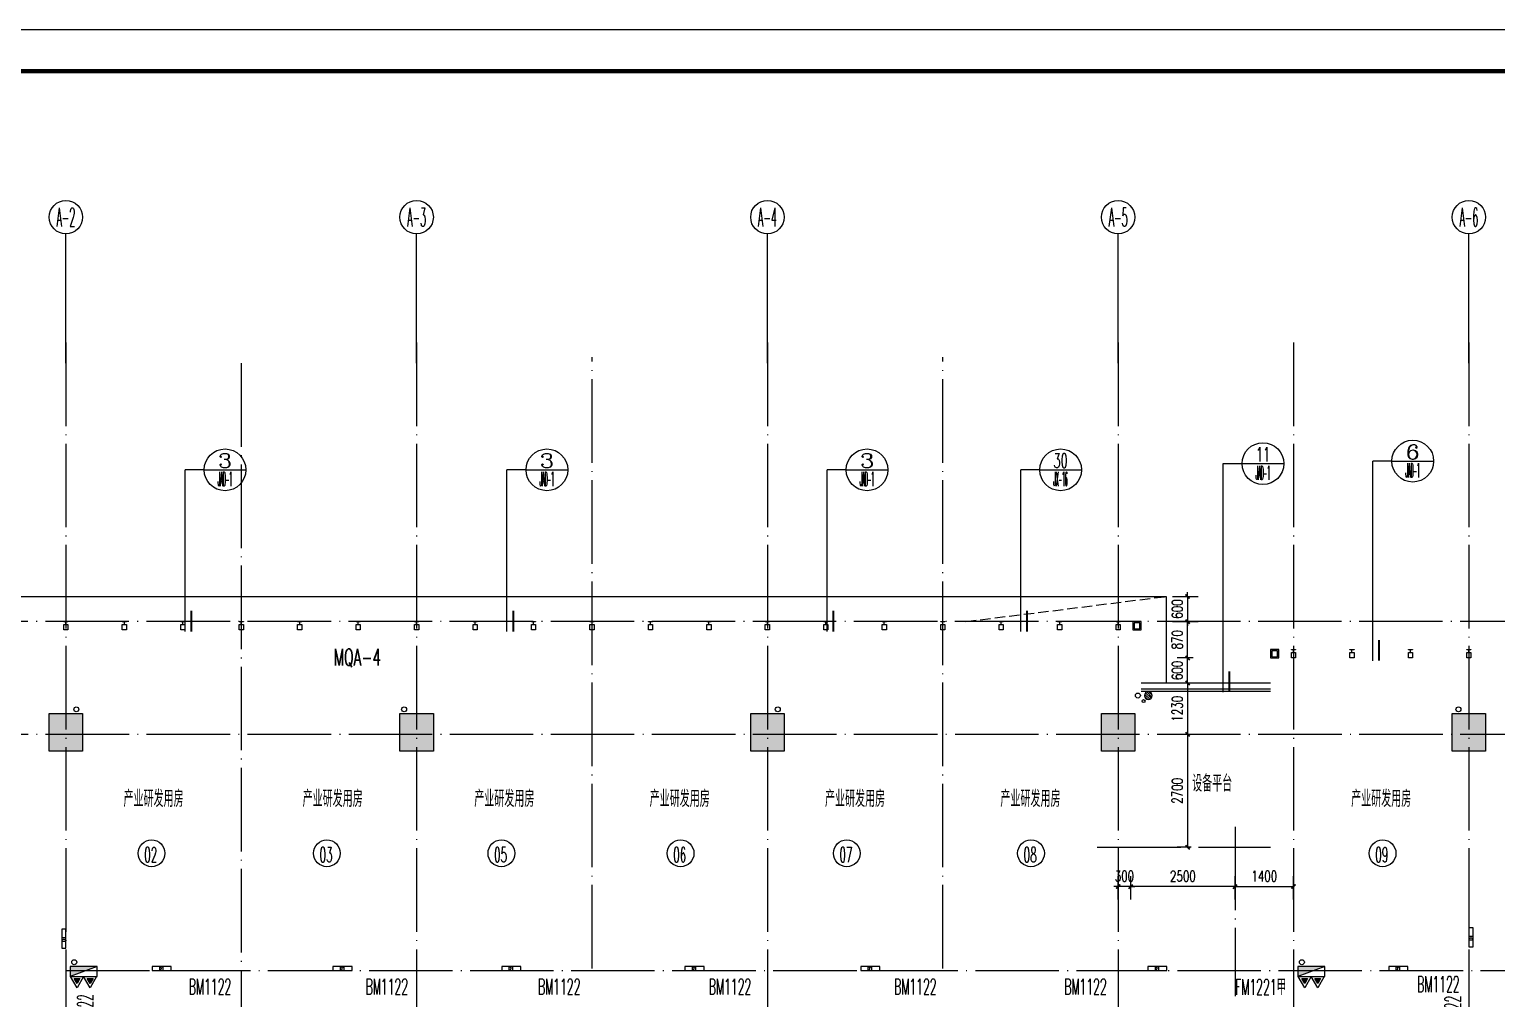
# Model space of a CAD drawing. Extents: x 1980812 to 2578970, y -669191 to 284498.
# Drawn here: x 2002292 to 2037431, y -94034 to -70841 of the extents above; entities that cross this region are included whole.
import ezdxf
from ezdxf.enums import TextEntityAlignment as Align

# ---------------------------------------------------------------- set-up
doc = ezdxf.new("R2010")
doc.units = 0
doc.header["$LTSCALE"] = 1000
doc.header["$MEASUREMENT"] = 0
doc.linetypes.add('DASH', pattern=[0.35, 0.25, -0.1])
doc.linetypes.add('DOTE', pattern=[2.42, 2, -0.2, 0.02, -0.2])
for name, color, linetype in [('0-文字（防火门)', 22, 'Continuous'), ('AXIS', 3, 'Continuous'), ('AXIS_TEXT', 7, 'Continuous'), ('COLU', 6, 'Continuous'), ('COLU_HATCH', 251, 'Continuous'), ('CURTWALL', 2, 'Continuous'), ('dote', 1, 'DOTE'), ('DQ-L', 2, 'Continuous'), ('DQ2', 2, 'Continuous'), ('EQUIP_地漏', 255, 'Continuous'), ('EQUIP_消火栓', 255, 'Continuous'), ('TK', 1, 'Continuous'), ('VALVE_喷淋', 255, 'Continuous'), ('VPIPE-喷淋', 220, 'Continuous'), ('VPIPE-废水', 30, 'Continuous'), ('VPIPE-消防', 20, 'Continuous'), ('VPIPE-雨水', 140, 'Continuous'), ('WINDOW', 2, 'Continuous'), ('幕墙编号', 14, 'Continuous'), ('房号', 231, 'Continuous'), ('房间名称', 7, 'Continuous'), ('看线', 66, 'Continuous'), ('空线', 3, 'Continuous'), ('窗户分隔', 133, 'Continuous'), ('节点', 3, 'Continuous'), ('详细标注', 231, 'Continuous'), ('门窗编号', 56, 'Continuous'), ('门窗编号（回迁图纸）', 56, 'Continuous')]:
    doc.layers.add(name, color=color, linetype=linetype)
doc.styles.add('_TCH_AXIS', font='COMPLEX', dxfattribs={"bigfont": 'GBCBIG'})
doc.styles.add('_TCH_DIM_T3', font='SIMPLEX', dxfattribs={"width": 0.705882, "bigfont": 'GBCBIG'})
doc.styles.add('COMP', font='COMPLEX.shx', dxfattribs={"bigfont": 'hztxt'})
doc.styles.add('COMPLEX', font='COMPLEX')
doc.styles.add('D8', font='txtw.shx', dxfattribs={"width": 0.7, "bigfont": 'hztxtw.shx'})
doc.styles.add('HZTXTW', font='txtw.shx', dxfattribs={"width": 0.6, "bigfont": 'hztxtw.shx'})
doc.dimstyles.new('_TCH_ARCH&&100', dxfattribs={"dimtxt": 255, "dimasz": 100, "dimexe": 250, "dimexo": 300, "dimgap": 122.5, "dimtad": 1, "dimdec": 0, "dimzin": 0, "dimdsep": 46, "dimtxsty": '_TCH_DIM_T3', "dimblk": 'ARCHTICK', "dimcen": 0.09, "dimclrt": 7, "dimazin": 2, "dimtfac": 1, "dimtdec": 0, "dimtix": 1, "dimtmove": 2, "dimatfit": 3, "dimfxl": 1, "dimtolj": 1, "dimtzin": 0, "dimarcsym": 0})

# ---------------------------------------------------------------- blocks, each defined once
blk = doc.blocks.new('_index')
blk.add_line((-0.5, 0), (0.5, 0))
blk.add_circle((0, 0), 0.5)
at = {"style": 'COMP'}
for tag, width, p, p2 in [('1', 2.333333, (-0.17, 0.05), (0.17, 0.05)), ('-', 1.166667, (-0.17, -0.39), (0.17, -0.39))]:
    blk.add_attdef(tag, text='', height=0.34, dxfattribs=dict(at, width=width)).set_placement(p, p2, align=Align.FIT)
blk = doc.blocks.new('_ArchTick')
at = {"color": 0, "linetype": 'ByBlock', "const_width": 0.4}
blk.add_lwpolyline([(-0.5, -0.5), (0.5, 0.5)], dxfattribs=at)
blk = doc.blocks.new('*D1704')
at = {"layer": 'Defpoints', "color": 0, "transparency": 16777216}
for p in [(33364, 2700), (33750, 2700), (33750, 1830)]:
    blk.add_point(p, dxfattribs=at)
at = {"layer": '详细标注', "color": 0, "lineweight": -2, "transparency": 16777216}
for p, q in [((33450, 2700), (33114, 2700)), ((33364, 1830), (33364, 2700)), ((33450, 1830), (33114, 1830))]:
    blk.add_line(p, q, dxfattribs=at)
at = {"layer": '详细标注', "color": 0, "lineweight": -2, "transparency": 16777216, "xscale": 100, "yscale": 100, "zscale": 100}
for p, rotation in [((33364, 2700), 90), ((33364, 1830), 270)]:
    blk.add_blockref('_ArchTick', p, dxfattribs=dict(at, rotation=rotation))
at = {"layer": '详细标注', "color": 7, "transparency": 16777216, "insert": (33114, 2265), "char_height": 255, "attachment_point": 5, "rotation": 90, "style": '_TCH_DIM_T3'}
blk.add_mtext('\\A1;870', dxfattribs=at)
blk = doc.blocks.new('*D1705')
at = {"layer": 'Defpoints', "color": 0, "transparency": 16777216}
for p in [(33750, 1230), (33364, 0), (33750, 0)]:
    blk.add_point(p, dxfattribs=at)
at = {"layer": '详细标注', "color": 0, "lineweight": -2, "transparency": 16777216}
for p, q in [((33450, 1230), (33114, 1230)), ((33364, 1230), (33364, 0)), ((33450, 0), (33114, 0))]:
    blk.add_line(p, q, dxfattribs=at)
at = {"layer": '详细标注', "color": 0, "lineweight": -2, "transparency": 16777216, "xscale": 100, "yscale": 100, "zscale": 100}
for p, rotation in [((33364, 1230), 90), ((33364, 0), 270)]:
    blk.add_blockref('_ArchTick', p, dxfattribs=dict(at, rotation=rotation))
at = {"layer": '详细标注', "color": 7, "transparency": 16777216, "insert": (33114, 615), "char_height": 255, "attachment_point": 5, "rotation": 90, "style": '_TCH_DIM_T3'}
blk.add_mtext('\\A1;1230', dxfattribs=at)
blk = doc.blocks.new('*D1706')
at = {"layer": 'Defpoints', "color": 0, "transparency": 16777216}
for p in [(33750, 0), (33364, -2700), (33750, -2700)]:
    blk.add_point(p, dxfattribs=at)
at = {"layer": '详细标注', "color": 0, "lineweight": -2, "transparency": 16777216}
for p, q in [((33450, 0), (33114, 0)), ((33364, 0), (33364, -2700)), ((33450, -2700), (33114, -2700))]:
    blk.add_line(p, q, dxfattribs=at)
at = {"layer": '详细标注', "color": 0, "lineweight": -2, "transparency": 16777216, "xscale": 100, "yscale": 100, "zscale": 100}
for p, rotation in [((33364, 0), 90), ((33364, -2700), 270)]:
    blk.add_blockref('_ArchTick', p, dxfattribs=dict(at, rotation=rotation))
at = {"layer": '详细标注', "color": 7, "transparency": 16777216, "insert": (33114, -1350), "char_height": 255, "attachment_point": 5, "rotation": 90, "style": '_TCH_DIM_T3'}
blk.add_mtext('\\A1;2700', dxfattribs=at)
blk = doc.blocks.new('*D1707')
at = {"layer": 'Defpoints', "color": 0, "transparency": 16777216}
for p in [(32700, 3300), (32700, 2700), (33364, 2700)]:
    blk.add_point(p, dxfattribs=at)
at = {"layer": '详细标注', "color": 0, "lineweight": -2, "transparency": 16777216}
for p, q in [((33000, 3300), (33614, 3300)), ((33364, 3300), (33364, 3400)), ((33364, 3300), (33364, 2700)), ((33000, 2700), (33614, 2700)), ((33364, 2700), (33364, 2600))]:
    blk.add_line(p, q, dxfattribs=at)
at = {"layer": '详细标注', "color": 0, "lineweight": -2, "transparency": 16777216, "xscale": 100, "yscale": 100, "zscale": 100}
for p, rotation in [((33364, 3300), 270), ((33364, 2700), 90)]:
    blk.add_blockref('_ArchTick', p, dxfattribs=dict(at, rotation=rotation))
at = {"layer": '详细标注', "color": 7, "transparency": 16777216, "insert": (33114, 3000), "char_height": 255, "attachment_point": 5, "rotation": 90, "style": '_TCH_DIM_T3'}
blk.add_mtext('\\A1;600', dxfattribs=at)
blk = doc.blocks.new('*D1721')
at = {"layer": 'Defpoints', "color": 0, "transparency": 16777216}
for p in [(33364, 1830), (33800, 1830), (33800, 1230)]:
    blk.add_point(p, dxfattribs=at)
at = {"layer": '详细标注', "color": 0, "lineweight": -2, "transparency": 16777216}
for p, q in [((33500, 1830), (33114, 1830)), ((33364, 1830), (33364, 1930)), ((33364, 1230), (33364, 1830)), ((33500, 1230), (33114, 1230)), ((33364, 1230), (33364, 1130))]:
    blk.add_line(p, q, dxfattribs=at)
at = {"layer": '详细标注', "color": 0, "lineweight": -2, "transparency": 16777216, "xscale": 100, "yscale": 100, "zscale": 100}
for p, rotation in [((33364, 1830), 270), ((33364, 1230), 90)]:
    blk.add_blockref('_ArchTick', p, dxfattribs=dict(at, rotation=rotation))
at = {"layer": '详细标注', "color": 7, "transparency": 16777216, "insert": (33114, 1530), "char_height": 255, "attachment_point": 5, "rotation": 90, "style": '_TCH_DIM_T3'}
blk.add_mtext('\\A1;600', dxfattribs=at)
blk = doc.blocks.new('*D1712')
at = {"layer": 'Defpoints', "color": 0, "transparency": 16777216}
for p in [(35900, -3642), (34500, -4251), (35900, -4251)]:
    blk.add_point(p, dxfattribs=at)
at = {"layer": '详细标注', "color": 0, "lineweight": -2, "transparency": 16777216}
for p, q in [((34500, -3951), (34500, -3392)), ((35900, -3951), (35900, -3392)), ((34500, -3642), (35900, -3642))]:
    blk.add_line(p, q, dxfattribs=at)
at = {"layer": '详细标注', "color": 0, "lineweight": -2, "transparency": 16777216, "xscale": 100, "yscale": 100, "zscale": 100, "rotation": 180}
blk.add_blockref('_ArchTick', (34500, -3642), dxfattribs=at)
at = {"layer": '详细标注', "color": 0, "lineweight": -2, "transparency": 16777216, "xscale": 100, "yscale": 100, "zscale": 100}
blk.add_blockref('_ArchTick', (35900, -3642), dxfattribs=at)
at = {"layer": '详细标注', "color": 7, "transparency": 16777216, "insert": (35200, -3392), "char_height": 255, "attachment_point": 5, "style": '_TCH_DIM_T3'}
blk.add_mtext('\\A1;1400', dxfattribs=at)
blk = doc.blocks.new('*D1713')
at = {"layer": 'Defpoints', "color": 0, "transparency": 16777216}
for p in [(32000, -3642), (32000, -4251), (34500, -4251)]:
    blk.add_point(p, dxfattribs=at)
at = {"layer": '详细标注', "color": 0, "lineweight": -2, "transparency": 16777216}
for p, q in [((32000, -3951), (32000, -3392)), ((34500, -3951), (34500, -3392)), ((34500, -3642), (32000, -3642))]:
    blk.add_line(p, q, dxfattribs=at)
at = {"layer": '详细标注', "color": 0, "lineweight": -2, "transparency": 16777216, "xscale": 100, "yscale": 100, "zscale": 100}
for p, rotation in [((32000, -3642), 180.0000000054842), ((34500, -3642), 5.484173115632983e-09)]:
    blk.add_blockref('_ArchTick', p, dxfattribs=dict(at, rotation=rotation))
at = {"layer": '详细标注', "color": 7, "transparency": 16777216, "insert": (33250, -3392), "char_height": 255, "attachment_point": 5, "rotation": 0, "style": '_TCH_DIM_T3'}
blk.add_mtext('\\A1;2500', dxfattribs=at)
blk = doc.blocks.new('*D1719')
at = {"layer": 'Defpoints', "color": 0, "transparency": 16777216}
for p in [(31700, -3642), (31700, -4251), (32000, -4251)]:
    blk.add_point(p, dxfattribs=at)
at = {"layer": '详细标注', "color": 0, "lineweight": -2, "transparency": 16777216}
for p, q in [((31700, -3951), (31700, -3392)), ((32000, -3951), (32000, -3392)), ((31700, -3642), (31600, -3642)), ((32000, -3642), (31700, -3642)), ((32000, -3642), (32100, -3642))]:
    blk.add_line(p, q, dxfattribs=at)
at = {"layer": '详细标注', "color": 0, "lineweight": -2, "transparency": 16777216, "xscale": 100, "yscale": 100, "zscale": 100}
for p, rotation in [((31700, -3642), 5.480579160473222e-09), ((32000, -3642), 180.0000000054806)]:
    blk.add_blockref('_ArchTick', p, dxfattribs=dict(at, rotation=rotation))
at = {"layer": '详细标注', "color": 7, "transparency": 16777216, "insert": (31850, -3392), "char_height": 255, "attachment_point": 5, "rotation": 0, "style": '_TCH_DIM_T3'}
blk.add_mtext('\\A1;300', dxfattribs=at)
blk = doc.blocks.new('A$C18E54BEC')
at = {"layer": '房号'}
for centre in [(8552, -2845), (12751, -2845), (16930, -2845), (21221, -2845), (25201, -2845), (29613, -2845), (38033, -2845)]:
    blk.add_circle(centre, 320, dxfattribs=at)
at = {"layer": '房号', "style": 'HZTXTW', "width": 0.506757}
for s, p in [('02', (8377, -3059)), ('03', (12576, -3059)), ('05', (16755, -3059)), ('06', (21046, -3059)), ('07', (25026, -3059)), ('08', (29438, -3059)), ('09', (37858, -3059))]:
    blk.add_text(s, height=358.4, dxfattribs=at).set_placement(p)
blk = doc.blocks.new('A$C312424F2')
at = {"layer": '房间名称', "style": 'HZTXTW', "width": 0.6}
for s, p in [('设备平台', (33952, -1171)), ('产业研发用房', (8600, -1537)), ('产业研发用房', (12889, -1537)), ('产业研发用房', (17000, -1537)), ('产业研发用房', (21200, -1537)), ('产业研发用房', (25400, -1537)), ('产业研发用房', (29600, -1537)), ('产业研发用房', (38000, -1537))]:
    blk.add_text(s, height=400, rotation=0.0006, dxfattribs=at).set_placement(p, align=Align.MIDDLE_CENTER)
blk = doc.blocks.new('11~17层墙柱')
at = {"layer": 'COLU_HATCH'}
h = blk.add_hatch(color=256, dxfattribs=at)
h.dxf.hatch_style = 1
h.paths.add_polyline_path([(6100, 23800), (6900, 23800), (6900, 22900), (6100, 22900)])
h = blk.add_hatch(color=256, dxfattribs=at)
h.dxf.hatch_style = 1
h.paths.add_polyline_path([(14500, 23800), (15300, 23800), (15300, 22900), (14500, 22900)])
h = blk.add_hatch(color=256, dxfattribs=at)
h.dxf.hatch_style = 1
h.paths.add_polyline_path([(22900, 23800), (23700, 23800), (23700, 22900), (22900, 22900)])
h = blk.add_hatch(color=256, dxfattribs=at)
h.dxf.hatch_style = 1
h.paths.add_polyline_path([(31300, 23800), (32100, 23800), (32100, 22900), (31300, 22900)])
h = blk.add_hatch(color=256, dxfattribs=at)
h.dxf.hatch_style = 1
h.paths.add_polyline_path([(39700, 23800), (40500, 23800), (40500, 22900), (39700, 22900)])
at = {"layer": 'COLU'}
for points in [[(6100, 23800), (6900, 23800), (6900, 22900), (6100, 22900)], [(14500, 23800), (15300, 23800), (15300, 22900), (14500, 22900)], [(22900, 23800), (23700, 23800), (23700, 22900), (22900, 22900)], [(31300, 23800), (32100, 23800), (32100, 22900), (31300, 22900)], [(39700, 23800), (40500, 23800), (40500, 22900), (39700, 22900)]]:
    blk.add_lwpolyline(points, close=True, dxfattribs=at)
blk = doc.blocks.new('灭火器')
at = {"layer": 'VALVE_喷淋'}
for points in [[(-87, 50), (-156, 170), (-225, 50)], [(225, 50), (156, 170), (87, 50)]]:
    blk.add_hatch(color=8, dxfattribs=at).paths.add_polyline_path(points)
at = {"layer": 'EQUIP_消火栓'}
for p, q in [((-156, 270), (-312, 0)), ((-156, 170), (-225, 50)), ((-225, 50), (-87, 50)), ((0, 0), (-156, 270)), ((-87, 50), (-156, 170)), ((156, 270), (0, 0)), ((0, 0), (312, 0)), ((156, 170), (87, 50)), ((87, 50), (225, 50)), ((312, 0), (156, 270)), ((225, 50), (156, 170)), ((-312, 0), (0, 0))]:
    blk.add_line(p, q, dxfattribs=at)
blk = doc.blocks.new('$TwtSys$00000434')
for p, q in [((-0.5, 0.5), (-0.5, -0.5)), ((-0.5, -0.5), (0.5, 0.5)), ((0.5, 0.5), (-0.5, 0.5)), ((0.5, -0.5), (0.5, 0.5)), ((-0.5, -0.5), (0.5, -0.5))]:
    blk.add_line(p, q)
blk.add_solid([(0.5, -0.5), (0.5, 0.5), (-0.5, -0.5)])
blk = doc.blocks.new('$TwtSys$00000141')
for p, q in [((-94, 8), (-10, 92)), ((-94, 8), (-10, 92)), ((-87, -35), (35, 87)), ((-87, -35), (35, 87)), ((-66, -66), (66, 66)), ((-66, -66), (66, 66)), ((-32, -87), (88, 33)), ((-32, -87), (88, 33)), ((11, -92), (92, -11)), ((11, -92), (92, -11))]:
    blk.add_line(p, q)
blk.add_circle((0, 0), 94)
blk.add_circle((0, 0), 94)
blk = doc.blocks.new('A$C3AF16991')
at = {"layer": 'VPIPE-喷淋', "linetype": 'Continuous'}
blk.add_circle((32308, 796), 36, dxfattribs=at)
at = {"layer": 'VPIPE-废水', "linetype": 'Continuous'}
for centre in [(32173, 930), (14600, 600), (14600, 600)]:
    blk.add_circle(centre, 60, dxfattribs=at)
at = {"layer": 'VPIPE-消防', "linetype": 'Continuous'}
for centre in [(6700, -5450), (36100, -5450)]:
    blk.add_circle(centre, 60, dxfattribs=at)
at = {"layer": 'VPIPE-雨水', "linetype": 'Continuous'}
for centre in [(6750, 600), (23550, 600), (39850, 600)]:
    blk.add_circle(centre, 60, dxfattribs=at)
at = {"layer": 'EQUIP_地漏', "yscale": -1, "rotation": 180.0000000027541}
blk.add_blockref('$TwtSys$00000141', (32423, 930), dxfattribs=at)
at = {"layer": 'EQUIP_消火栓', "xscale": 650.0000000000002, "yscale": 240, "zscale": 650.0000000000002, "rotation": 179.9999984285999}
for p in [(6925, -5670), (36325, -5670)]:
    blk.add_blockref('$TwtSys$00000434', p, dxfattribs=at)
at = {"layer": 'EQUIP_消火栓', "xscale": -1, "rotation": 180}
for p in [(6925, -5790), (36325, -5790)]:
    blk.add_blockref('灭火器', p, dxfattribs=at)
blk = doc.blocks.new('DQ-EL-D1')
at = {"layer": 'DQ2'}
blk.add_lwpolyline([(-230, -50), (230, -50), (230, 50), (-230, 50)], close=True, dxfattribs=at)
at = {"layer": 'DQ2', "style": 'D8', "width": 0.7}
blk.add_text('D1', height=80, dxfattribs=at).set_placement((-8, 0), align=Align.MIDDLE)
blk = doc.blocks.new('A$C6CE3023D')
at = {"layer": 'DQ-L', "rotation": 90}
for p in [(6450, -4887), (40150, -4856), (6450, -18621), (10650, -18605), (40150, -18592)]:
    blk.add_blockref('DQ-EL-D1', p, dxfattribs=at)
at = {"layer": 'DQ-L'}
for p in [(8795, -5600), (13127, -5600), (17168, -5600), (21554, -5600), (25764, -5600), (32640, -5600), (38409, -5600), (8052, -7600), (38534, -7600), (38534, -11900), (7840, -16100), (17247, -18100), (21580, -18100), (25615, -18100), (29812, -18100), (33806, -18100), (38387, -18100)]:
    blk.add_blockref('DQ-EL-D1', p, dxfattribs=at)
blk = doc.blocks.new('sthnsth')
at = {"layer": '门窗编号（回迁图纸）', "style": 'HZTXTW', "width": 0.5}
blk.add_text('BM1122', height=380, dxfattribs=at).set_placement((2008429, 252506))
blk = doc.blocks.new('sshsgrs')
at = {"layer": '门窗编号（回迁图纸）', "style": 'HZTXTW', "width": 0.5}
blk.add_text('BM15522', height=380, dxfattribs=at).set_placement((2000831, 252506))
blk = doc.blocks.new('ehahst')
at = {"layer": '门窗编号'}
for p in [(-2320, -346443), (1915, -346443), (6043, -346443), (10134, -346443), (14573, -346443), (18647, -346443), (27098, -346385), (-2387, -358171), (6105, -358171), (10193, -358171), (14400, -358171), (18826, -358171), (22824, -358171), (27078, -358281)]:
    blk.add_blockref('sthnsth', p, dxfattribs=at)
at = {"layer": '门窗编号', "rotation": 90}
for name, p in [('sshsgrs', (2256328, -2095935)), ('sshsgrs', (2289078, -2095974)), ('sthnsth', (2258460, -2104979)), ('sthnsth', (2286607, -2104979)), ('sthnsth', (2258460, -2112146)), ('sthnsth', (2286607, -2112146)), ('sshsgrs', (2256267, -2106163)), ('sshsgrs', (2289084, -2106085))]:
    blk.add_blockref(name, p, dxfattribs=at)
blk = doc.blocks.new('竖梃0903')
at = {"layer": '窗户分隔'}
blk.add_line((115028288, 22648046), (115028222, 22648046), dxfattribs=at)
for points in [[(115028222, 22648096), (115028225, 22648096), (115028225, 22647996), (115028222, 22647996)], [(115028288, 22648096), (115028422, 22648096), (115028422, 22647996), (115028288, 22647996)]]:
    blk.add_lwpolyline(points, close=True, dxfattribs=at)
blk = doc.blocks.new('_AXISO')
blk.add_circle((0, 0), 0.5)
at = {"layer": 'AXIS_TEXT', "style": 'COMPLEX', "width": 1.041667}
blk.add_attdef('A', text='', height=0.56, dxfattribs=at).set_placement((-0.25, -0.28), (0.25, -0.28), align=Align.FIT)
blk = doc.blocks.new('A$C4923384A')
at = {"layer": 'CURTWALL'}
for points in [[(32050, 2500), (32250, 2500), (32250, 2700), (32050, 2700)], [(32080, 2530), (32220, 2530), (32220, 2670), (32080, 2670)], [(35350, 1830), (35550, 1830), (35550, 2030), (35350, 2030)], [(35380, 1860), (35520, 1860), (35520, 2000), (35380, 2000)]]:
    blk.add_lwpolyline(points, close=True, dxfattribs=at)
at = {"layer": 'dote'}
for p, q in [((34500, -2207.6), (34500, -6265.6)), ((31201.2, -2700), (35346.2, -2700)), ((6500, -5650), (53154.2, -5650))]:
    blk.add_line(p, q, dxfattribs=at)
at = {"layer": '看线', "color": 2}
for p, q in [((-3400, 3300), (32850, 3300)), ((32850, 3300), (32850, 1230))]:
    blk.add_line(p, q, dxfattribs=at)
at = {"layer": '看线', "color": 2, "linetype": 'DASH'}
blk.add_line((28050, 2700), (32850, 3300), dxfattribs=at)
at = {"layer": '空线'}
for p, q in [((35350, 1230), (32250, 1230)), ((35350, 1080), (32250, 1080)), ((35350, 1030), (32250, 1030))]:
    blk.add_line(p, q, dxfattribs=at)
at = {"layer": '0-文字（防火门)', "style": 'HZTXTW', "width": 0.5}
blk.add_text('FM1221甲', height=380, dxfattribs=at).set_placement((34501, -6234.3))
at = {"layer": '详细标注'}
for p1, p2, distance, picture, middle in [((32700, 3300), (32700, 2700), 664.2, '*D1707', (33114.2, 3000)), ((33750, 1830), (33750, 2700), 385.8, '*D1704', (33114.2, 2265)), ((33800, 1230), (33800, 1830), 435.8, '*D1721', (33114.2, 1530)), ((33750, 1230), (33750, 0), -385.8, '*D1705', (33114.2, 615)), ((33750, 0), (33750, -2700), -385.8, '*D1706', (33114.2, -1350))]:
    dim = blk.add_aligned_dim(p1=p1, p2=p2, distance=distance, dimstyle='_TCH_ARCH&&100', dxfattribs=at)
    dim.commit()
    dim.dimension.update_dxf_attribs({"geometry": picture, "text_midpoint": middle})
for p1, p2, distance, picture, middle in [((32000, -4250.6), (31700, -4250.6), -608.5, '*D1719', (31850, -3392.1)), ((34500, -4250.6), (32000, -4250.6), -608.5, '*D1713', (33250, -3392.1)), ((34500, -4250.6), (35900, -4250.6), 608.5, '*D1712', (35200, -3392.1))]:
    dim = blk.add_aligned_dim(p1=p1, p2=p2, distance=distance, dimstyle='_TCH_ARCH&&100', override={"dimfxl": 150}, dxfattribs=at)
    dim.commit()
    dim.dimension.update_dxf_attribs({"geometry": picture, "text_midpoint": middle})

msp = doc.modelspace()

# ---------------------------------------------------------------- linework, layer by layer
at = {"layer": 'AXIS'}
for p, q in [((2003166.5, -78825.5), (2003166.5, -75734.8)), ((2011566.5, -78825.5), (2011566.5, -75734.8)), ((2019966.5, -78825.5), (2019966.5, -75734.8)), ((2028366.5, -78825.5), (2028366.5, -75734.8)), ((2036766.5, -78825.5), (2036766.5, -75734.8))]:
    msp.add_line(p, q, dxfattribs=at)
at = {"layer": 'dote'}
for p, q in [((2003166.5, -78334.8), (2003166.5, -120435.7)), ((2011566.5, -78334.8), (2011566.5, -120435.7)), ((2019966.5, -78334.8), (2019966.5, -120435.7)), ((2028366.5, -78334.8), (2028366.5, -120435.7)), ((2032566.5, -78334.8), (2032566.5, -119437)), ((2036766.5, -78334.8), (2036766.5, -120435.7)), ((2015766.5, -93312), (2015766.5, -78681)), ((2024166.5, -93312), (2024166.5, -78681)), ((2007366.5, -78831.8), (2007366.5, -119507.5)), ((2053077.2, -85012), (1988210.3, -85012)), ((2053079.9, -87712), (1988213, -87712))]:
    msp.add_line(p, q, dxfattribs=at)
at = {"layer": 'TK'}
msp.add_lwpolyline([(1980812.3, -70841.2), (2064912.3, -70841.2), (2064912.3, -130241.2), (1980812.3, -130241.2)], close=True, dxfattribs=at)
at = {"layer": 'TK', "const_width": 100}
msp.add_lwpolyline([(2063912.3, -129241.2), (2063912.3, -71841.2), (1983312.3, -71841.2), (1983312.3, -129241.2)], close=True, dxfattribs=at)
at = {"layer": '节点'}
for p, q in [((2034466.5, -85950.1), (2034466.5, -81172.5)), ((2034922.7, -81172.5), (2034466.5, -81172.5)), ((2006021.4, -85250.1), (2006021.4, -81381.1)), ((2006477.6, -81381.1), (2006021.4, -81381.1)), ((2013729.9, -85250.1), (2013729.9, -81381.1)), ((2014186.1, -81381.1), (2013729.9, -81381.1)), ((2021397.9, -85250.1), (2021397.9, -81381.1)), ((2021854.1, -81381.1), (2021397.9, -81381.1)), ((2026032.9, -85250.1), (2026032.9, -81381.1)), ((2026489.1, -81381.1), (2026032.9, -81381.1)), ((2030877.8, -81232), (2031971, -81232)), ((2030877.8, -86699.3), (2030877.8, -81232))]:
    msp.add_line(p, q, dxfattribs=at)
at = {"layer": '节点', "ltscale": 0.5, "const_width": 50}
for points in [[(2006171.4, -85250.1), (2006171.4, -84750.1)], [(2013879.9, -85250.1), (2013879.9, -84750.1)], [(2021547.9, -85250.1), (2021547.9, -84750.1)], [(2026182.9, -85250.1), (2026182.9, -84750.1)], [(2034616.5, -85950.1), (2034616.5, -85450.1)], [(2031027.8, -86699.3), (2031027.8, -86199.3)]]:
    msp.add_lwpolyline(points, dxfattribs=at)

# ---------------------------------------------------------------- block references
at = {"layer": 'AXIS'}
ref = msp.add_blockref('_AXISO', (2003166.5, -75334.8), dxfattribs=dict(at, xscale=800, yscale=800, zscale=800))
ref.add_attrib('A', 'A-2', dxfattribs={"layer": 'AXIS_TEXT', "height": 452.55, "style": '_TCH_AXIS', "width": 0.344262}).set_placement((2002940.2, -75561.1), (2003392.8, -75561.1), align=Align.FIT)
ref = msp.add_blockref('_AXISO', (2011566.5, -75334.8), dxfattribs=dict(at, xscale=800, yscale=800, zscale=800))
ref.add_attrib('A', 'A-3', dxfattribs={"layer": 'AXIS_TEXT', "height": 452.55, "style": '_TCH_AXIS', "width": 0.344262}).set_placement((2011340.2, -75561.1), (2011792.8, -75561.1), align=Align.FIT)
ref = msp.add_blockref('_AXISO', (2019966.5, -75334.8), dxfattribs=dict(at, xscale=800, yscale=800, zscale=800))
ref.add_attrib('A', 'A-4', dxfattribs={"layer": 'AXIS_TEXT', "height": 452.55, "style": '_TCH_AXIS', "width": 0.333333}).set_placement((2019740.2, -75561.1), (2020192.8, -75561.1), align=Align.FIT)
ref = msp.add_blockref('_AXISO', (2028366.5, -75334.8), dxfattribs=dict(at, xscale=800, yscale=800, zscale=800))
ref.add_attrib('A', 'A-5', dxfattribs={"layer": 'AXIS_TEXT', "height": 452.55, "style": '_TCH_AXIS', "width": 0.344262}).set_placement((2028140.2, -75561.1), (2028592.8, -75561.1), align=Align.FIT)
ref = msp.add_blockref('_AXISO', (2036766.5, -75334.8), dxfattribs=dict(at, xscale=800, yscale=800, zscale=800))
ref.add_attrib('A', 'A-6', dxfattribs={"layer": 'AXIS_TEXT', "height": 452.55, "style": '_TCH_AXIS', "width": 0.344262}).set_placement((2036540.2, -75561.1), (2036992.8, -75561.1), align=Align.FIT)
at = {"layer": 'COLU'}
msp.add_blockref('11~17层墙柱', (1996666.5, -111012), dxfattribs=at)
at = {"layer": 'DQ-L'}
msp.add_blockref('A$C6CE3023D', (1996666.5, -87712), dxfattribs=at)
at = {"layer": 'EQUIP_地漏'}
msp.add_blockref('A$C3AF16991', (1996666.5, -87712), dxfattribs=at)
at = {"layer": 'WINDOW', "rotation": 270}
for p in [(-20644879.3, 114943209.8), (-20643479.3, 114943209.8), (-20642079.3, 114943209.8), (-20640679.3, 114943209.8), (-20639279.3, 114943209.8), (-20637879.3, 114943209.8), (-20636479.3, 114943209.8), (-20635079.3, 114943209.8), (-20633679.3, 114943209.8), (-20632279.3, 114943209.8), (-20630879.3, 114943209.8), (-20629479.3, 114943209.8), (-20628079.3, 114943209.8), (-20626679.3, 114943209.8), (-20625279.3, 114943209.8), (-20623879.3, 114943209.8), (-20622479.3, 114943209.8), (-20621079.3, 114943209.8), (-20619679.3, 114943209.8), (-20615479.3, 114942539.8), (-20614079.3, 114942539.8), (-20612679.3, 114942539.8), (-20611279.3, 114942539.8)]:
    msp.add_blockref('竖梃0903', p, dxfattribs=at)
at = {"layer": '房号'}
msp.add_blockref('A$C18E54BEC', (1996666.5, -87712), dxfattribs=at)
at = {"layer": '房间名称'}
msp.add_blockref('A$C312424F2', (1996666.5, -87712), dxfattribs=at)
at = {"layer": '空线'}
msp.add_blockref('A$C4923384A', (1996666.5, -87712), dxfattribs=at)
at = {"layer": '节点', "ltscale": 0.5}
ref = msp.add_blockref('_index', (2031834, -81232), dxfattribs=dict(at, xscale=1000.000000050349, yscale=1000.000000050349, zscale=1000.000000050349))
ref.add_attrib('1', '11', dxfattribs={"layer": '0', "height": 340, "rotation": 360, "style": 'COMP', "width": 0.875}).set_placement((2031664, -81182), (2032004, -81182), align=Align.FIT)
ref.add_attrib('-', 'JAD-1', dxfattribs={"layer": '0', "height": 340, "style": 'COMP', "width": 0.225806}).set_placement((2031664, -81622), (2032004, -81622), align=Align.FIT)
ref = msp.add_blockref('_index', (2035422.7, -81172.5), dxfattribs=dict(at, xscale=1000.000000050349, yscale=1000.000000050349, zscale=1000.000000050349))
ref.add_attrib('1', '6', dxfattribs={"layer": '0', "height": 340, "rotation": 360, "style": 'COMP', "width": 1.5}).set_placement((2035252.7, -81122.5), (2035592.7, -81122.5), align=Align.FIT)
ref.add_attrib('-', 'JAD-1', dxfattribs={"layer": '0', "height": 340, "style": 'COMP', "width": 0.225806}).set_placement((2035252.7, -81562.5), (2035592.7, -81562.5), align=Align.FIT)
ref = msp.add_blockref('_index', (2006977.6, -81381.1), dxfattribs=dict(at, xscale=1000.000000050349, yscale=1000.000000050349, zscale=1000.000000050349))
ref.add_attrib('1', '3', dxfattribs={"layer": '0', "height": 340, "rotation": 360, "style": 'COMP', "width": 1.5}).set_placement((2006807.6, -81331.1), (2007147.6, -81331.1), align=Align.FIT)
ref.add_attrib('-', 'JAD-1', dxfattribs={"layer": '0', "height": 340, "style": 'COMP', "width": 0.225806}).set_placement((2006807.6, -81771.1), (2007147.6, -81771.1), align=Align.FIT)
ref = msp.add_blockref('_index', (2014686.1, -81381.1), dxfattribs=dict(at, xscale=1000.000000050349, yscale=1000.000000050349, zscale=1000.000000050349))
ref.add_attrib('1', '3', dxfattribs={"layer": '0', "height": 340, "rotation": 360, "style": 'COMP', "width": 1.5}).set_placement((2014516.1, -81331.1), (2014856.1, -81331.1), align=Align.FIT)
ref.add_attrib('-', 'JAD-1', dxfattribs={"layer": '0', "height": 340, "style": 'COMP', "width": 0.225806}).set_placement((2014516.1, -81771.1), (2014856.1, -81771.1), align=Align.FIT)
ref = msp.add_blockref('_index', (2022354.1, -81381.1), dxfattribs=dict(at, xscale=1000.000000050349, yscale=1000.000000050349, zscale=1000.000000050349))
ref.add_attrib('1', '3', dxfattribs={"layer": '0', "height": 340, "rotation": 360, "style": 'COMP', "width": 1.5}).set_placement((2022184.1, -81331.1), (2022524.1, -81331.1), align=Align.FIT)
ref.add_attrib('-', 'JAD-1', dxfattribs={"layer": '0', "height": 340, "style": 'COMP', "width": 0.225806}).set_placement((2022184.1, -81771.1), (2022524.1, -81771.1), align=Align.FIT)
ref = msp.add_blockref('_index', (2026989.1, -81381.1), dxfattribs=dict(at, xscale=1000.000000050349, yscale=1000.000000050349, zscale=1000.000000050349))
ref.add_attrib('1', '30', dxfattribs={"layer": '0', "height": 340, "rotation": 360, "style": 'COMP', "width": 0.636364}).set_placement((2026819.1, -81331.1), (2027159.1, -81331.1), align=Align.FIT)
ref.add_attrib('-', 'JX-16', dxfattribs={"layer": '0', "height": 340, "style": 'COMP', "width": 0.233333}).set_placement((2026819.1, -81771.1), (2027159.1, -81771.1), align=Align.FIT)
at = {"layer": '门窗编号（回迁图纸）'}
msp.add_blockref('ehahst', (0, 0), dxfattribs=at)

# ---------------------------------------------------------------- texts
at = {"layer": '幕墙编号', "style": 'HZTXTW', "width": 0.6}
msp.add_text('MQA-4', height=400, rotation=0.00057, dxfattribs=at).set_placement((2010149.7, -85865.2), align=Align.MIDDLE_CENTER)

doc.saveas('drawing.dxf')
